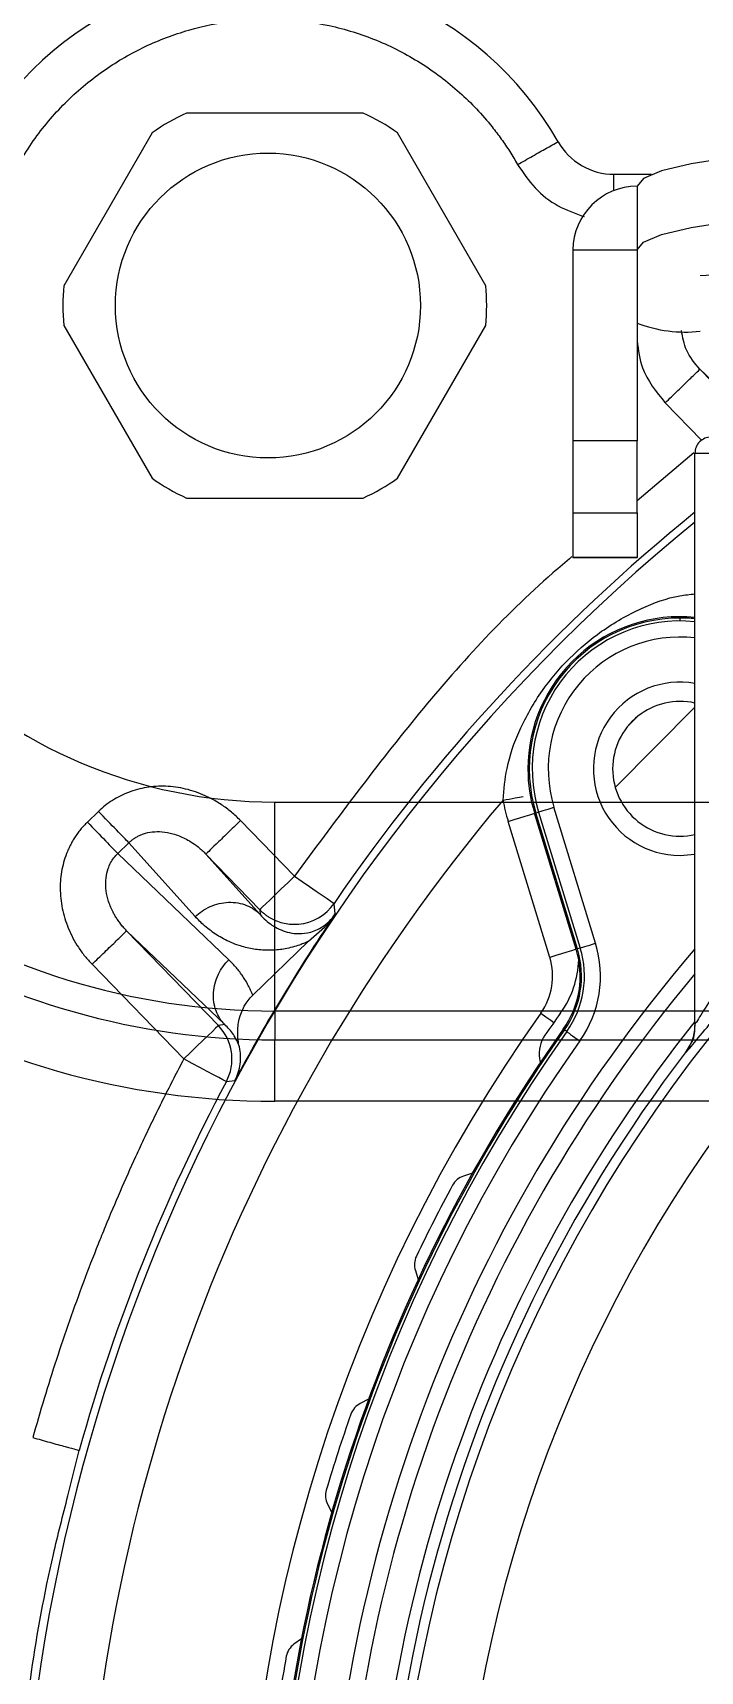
# Model space of a CAD drawing. Header units: millimetres. Extents: x 4754612 to 5801174, y 2368242 to 2777223.
# Drawn here: x 5552061.7 to 5552082.5, y 2415345.3 to 2415396.4 of the extents above; entities that cross this region are included whole.
import ezdxf

# ---------------------------------------------------------------- set-up
doc = ezdxf.new("R2010")
doc.units = ezdxf.units.MM
doc.header["$LTSCALE"] = 1000
for name, color, linetype in [('253', 253, 'Continuous'), ('DOOR', 4, 'Continuous'), ('HAT', 252, 'Continuous')]:
    doc.layers.add(name, color=color, linetype=linetype)

# ---------------------------------------------------------------- blocks, each defined once
blk = doc.blocks.new('방화셔터 기본')
at = {"layer": '253', "linetype": 'Continuous'}
for p, q in [((5542307.051, 8102135.899), (5542301.552, 8102135.899)), ((5542300.48, 8102135.28), (5542297.731, 8102130.518)), ((5542310.873, 8102130.518), (5542308.123, 8102135.28)), ((5542297.731, 8102129.28), (5542300.48, 8102124.518)), ((5542308.123, 8102124.518), (5542310.873, 8102129.28)), ((5542301.552, 8102123.899), (5542307.051, 8102123.899)), ((5542304.302, 8102107.915), (5542304.302, 8102114.426)), ((5542304.302, 8102114.426), (5542403.302, 8102114.426)), ((5542403.302, 8102107.915), (5542304.302, 8102107.915)), ((5542304.302, 8102107.915), (5542304.302, 8102107.016)), ((5542304.302, 8102107.016), (5542403.302, 8102107.016)), ((5542304.302, 8102105.101), (5542304.302, 8102107.016)), ((5542403.302, 8102105.101), (5542304.302, 8102105.101))]:
    blk.add_line(p, q, dxfattribs=at)
at = {"layer": '253', "linetype": 'Continuous', "lineweight": 25}
for p, q in [((5542314.867, 8102133.989), (5542316.037, 8102133.989)), ((5542315.589, 8102133.615), (5542315.589, 8102131.631)), ((5542313.589, 8102131.631), (5542315.589, 8102131.631)), ((5542313.589, 8102131.631), (5542313.589, 8102125.679)), ((5542315.589, 8102131.631), (5542315.589, 8102125.679)), ((5542317.543, 8102127.913), (5542318.892, 8102126.639)), ((5542318.769, 8102126.648), (5542317.543, 8102127.913)), ((5542316.466, 8102126.87), (5542317.595, 8102125.704)), ((5542315.589, 8102125.679), (5542313.589, 8102125.679)), ((5542313.589, 8102125.679), (5542313.589, 8102123.442)), ((5542315.589, 8102123.442), (5542315.589, 8102125.679)), ((5542317.35, 8102125.313), (5542315.589, 8102123.809)), ((5542317.389, 8102107.518), (5542317.389, 8102125.299)), ((5542317.389, 8102125.299), (5542320.541, 8102125.299)), ((5542313.589, 8102123.442), (5542315.589, 8102123.442)), ((5542313.589, 8102123.442), (5542313.589, 8102122.051)), ((5542315.589, 8102123.442), (5542315.589, 8102122.051)), ((5542315.589, 8102122.051), (5542313.589, 8102122.051)), ((5542313.589, 8102122.051), (5542313.589, 8102122.034)), ((5542315.589, 8102122.034), (5542313.589, 8102122.034)), ((5542315.589, 8102122.034), (5542315.589, 8102122.051)), ((5542316.926, 8102120.074), (5542316.926, 8102120.16)), ((5542314.922, 8102114.897), (5542317.389, 8102117.386)), ((5542315.303, 8102116.795), (5542315.594, 8102117.086)), ((5542298.81, 8102114.135), (5542298.465, 8102113.801)), ((5542314.294, 8102110.024), (5542312.998, 8102114.262)), ((5542304.913, 8102112.116), (5542303.234, 8102113.849)), ((5542312.866, 8102109.587), (5542311.571, 8102113.825)), ((5542312.393, 8102114.077), (5542312.433, 8102114.089)), ((5542313.689, 8102109.839), (5542312.393, 8102114.077)), ((5542312.433, 8102114.089), (5542312.52, 8102114.116)), ((5542313.729, 8102109.851), (5542312.433, 8102114.089)), ((5542312.52, 8102114.116), (5542313.816, 8102109.878)), ((5542299.412, 8102112.824), (5542299.757, 8102113.158)), ((5542299.757, 8102113.158), (5542301.825, 8102110.856)), ((5542302.872, 8102109.511), (5542299.412, 8102112.824)), ((5542303.849, 8102110.922), (5542302.157, 8102112.806)), ((5542302.157, 8102112.806), (5542303.836, 8102111.072)), ((5542316.926, 8102112.763), (5542317.389, 8102112.803)), ((5542303.836, 8102111.072), (5542303.849, 8102110.922)), ((5542306.183, 8102110.942), (5542306.151, 8102111.269)), ((5542299.688, 8102110.414), (5542302.741, 8102107.491)), ((5542302.546, 8102107.463), (5542299.688, 8102110.414)), ((5542303.615, 8102108.407), (5542305.353, 8102110.09)), ((5542313.729, 8102109.851), (5542313.689, 8102109.839)), ((5542313.816, 8102109.878), (5542313.729, 8102109.851)), ((5542298.611, 8102109.371), (5542301.469, 8102106.42)), ((5542302.741, 8102107.491), (5542302.546, 8102107.463)), ((5542313.288, 8102107.349), (5542313.322, 8102107.325)), ((5542313.396, 8102107.273), (5542313.322, 8102107.325)), ((5542312.55, 8102106.436), (5542312.57, 8102106.309)), ((5542302.794, 8102105.717), (5542303.06, 8102105.752)), ((5542310.456, 8102102.858), (5542310.181, 8102102.769)), ((5542308.683, 8102099.828), (5542308.772, 8102099.553)), ((5542307.223, 8102095.814), (5542306.966, 8102095.683)), ((5542297.858, 8102092.804), (5542298.21, 8102094.219)), ((5542305.946, 8102092.544), (5542306.077, 8102092.287)), ((5542305.132, 8102088.352), (5542304.899, 8102088.182))]:
    blk.add_line(p, q, dxfattribs=at)
at = {"layer": '253', "linetype": 'Continuous', "lineweight": 25, "flags": 128}
for points in [[(5542325.589, 8102134.879), (5542323.638, 8102134.855), (5542321.763, 8102134.783), (5542320.034, 8102134.666), (5542318.518, 8102134.509), (5542317.275, 8102134.317), (5542316.351, 8102134.099), (5542315.782, 8102133.861), (5542315.589, 8102133.615)], [(5542315.589, 8102131.631), (5542315.782, 8102131.877), (5542316.351, 8102132.115), (5542317.275, 8102132.333), (5542318.518, 8102132.525), (5542320.034, 8102132.682), (5542321.763, 8102132.799), (5542323.638, 8102132.871), (5542325.589, 8102132.895)], [(5542312.52, 8102114.116), (5542312.531, 8102114.119), (5542312.559, 8102114.127), (5542312.603, 8102114.141), (5542312.663, 8102114.159), (5542312.735, 8102114.181), (5542312.817, 8102114.206), (5542312.906, 8102114.234), (5542312.998, 8102114.262)], [(5542311.571, 8102113.825), (5542311.757, 8102113.882), (5542311.937, 8102113.937), (5542312.102, 8102113.988), (5542312.247, 8102114.032), (5542312.366, 8102114.068), (5542312.393, 8102114.077)], [(5542304.913, 8102112.116), (5542304.705, 8102111.914), (5542304.505, 8102111.721), (5542304.32, 8102111.542), (5542304.158, 8102111.384), (5542304.024, 8102111.254), (5542303.923, 8102111.157), (5542303.86, 8102111.095), (5542303.836, 8102111.072)], [(5542304.913, 8102112.116), (5542305.152, 8102111.952), (5542305.382, 8102111.795), (5542305.594, 8102111.65), (5542305.781, 8102111.522), (5542305.935, 8102111.417), (5542306.05, 8102111.337), (5542306.123, 8102111.288), (5542306.151, 8102111.269)], [(5542313.689, 8102109.839), (5542313.661, 8102109.831), (5542313.542, 8102109.794), (5542313.398, 8102109.75), (5542313.232, 8102109.699), (5542313.053, 8102109.644), (5542312.866, 8102109.587)], [(5542313.816, 8102109.878), (5542313.826, 8102109.881), (5542313.854, 8102109.89), (5542313.899, 8102109.903), (5542313.958, 8102109.921), (5542314.031, 8102109.943), (5542314.113, 8102109.969), (5542314.202, 8102109.996), (5542314.294, 8102110.024)], [(5542312.586, 8102107.847), (5542312.745, 8102107.734), (5542312.898, 8102107.625), (5542312.994, 8102107.558)], [(5542302.546, 8102107.463), (5542302.523, 8102107.44), (5542302.459, 8102107.378), (5542302.358, 8102107.281), (5542302.224, 8102107.151), (5542302.062, 8102106.994), (5542301.877, 8102106.815), (5542301.677, 8102106.621), (5542301.469, 8102106.42)], [(5542313.396, 8102107.273), (5542313.405, 8102107.266), (5542313.429, 8102107.249), (5542313.467, 8102107.222), (5542313.517, 8102107.186), (5542313.579, 8102107.143), (5542313.649, 8102107.093), (5542313.725, 8102107.039), (5542313.804, 8102106.984)], [(5542302.794, 8102105.717), (5542302.765, 8102105.733), (5542302.687, 8102105.774), (5542302.563, 8102105.84), (5542302.398, 8102105.927), (5542302.198, 8102106.033), (5542301.971, 8102106.154), (5542301.725, 8102106.284), (5542301.469, 8102106.42)]]:
    blk.add_lwpolyline(points, dxfattribs=at)
at = {"layer": '253', "linetype": 'Continuous', "lineweight": 25}
blk.add_circle((5542304.089, 8102129.899), 4.75, dxfattribs=at)
at = {"layer": '253', "linetype": 'Continuous'}
for radius, start, end in [(21.984, 90, 157.8066), (15.473, 90, 270), (6.6, 114.62, 125.38), (6.6, 54.62, 65.38), (6.6, 174.62, 185.38), (6.6, 354.62, 5.38), (6.6, 234.62, 245.38), (6.6, 294.62, 305.38), (21.984, 202.1934, 270), (22.883, 207.1873, 270), (24.798, 207.1873, 270)]:
    blk.add_arc((5542304.302, 8102129.899), radius, start, end, dxfattribs=at)
at = {"layer": '253', "linetype": 'Continuous', "lineweight": 25}
for centre, radius, start, end in [((5542304.089, 8102129.899), 10.379, 29.4651, 182.62), ((5542315.581, 8102131.622), 1.992, 89.77, 179.768), ((5542317.555, 8102133.353), 2.513, 269.9767, 303.5672), ((5542317.077, 8102133.151), 4.078, 248.6089, 276.7179), ((5542317.889, 8102125.299), 0.5, 90, 180), ((5542353.589, 8102078.799), 57.487, 129.02882, 145.6102), ((5542353.589, 8102078.799), 57.25, 129.2211, 180), ((5542353.589, 8102078.799), 45.588, 112.0948, 187.5625), ((5542316.926, 8102115.463), 4.74, 84.3881, 180), ((5542316.926, 8102115.463), 4.698, 90, 197), ((5542316.926, 8102115.463), 4.607, 84.2259, 197), ((5542316.926, 8102115.463), 4.698, 84.3379, 90), ((5542316.926, 8102115.463), 4.107, 83.5201, 197), ((5542353.589, 8102078.799), 43.588, 113.0077, 187.2769), ((5542316.926, 8102115.463), 2.7, 80.1156, 270), ((5542316.926, 8102115.463), 2.1, 77.2494, 180), ((5542316.926, 8102115.463), 4.74, 180, 197), ((5542316.926, 8102115.463), 2.1, 180, 282.7506), ((5542353.589, 8102078.799), 55.25, 139.7646, 180.3565), ((5542316.926, 8102115.463), 5.6, 190.0362, 197), ((5542304.913, 8102112.117), 1.5, 274.847, 325.5851), ((5542353.589, 8102078.799), 57.268, 146.1697, 151.9244), ((5542353.589, 8102078.799), 47.693, 139.3779, 180), ((5542310.954, 8102109.003), 2, 324.6868, 17.0005), ((5542310.954, 8102109.003), 2.86, 324.6859, 17), ((5542310.954, 8102109.003), 2.902, 324.6859, 17), ((5542310.954, 8102109.003), 2.993, 324.6859, 17), ((5542310.954, 8102109.003), 3.493, 324.6859, 17), ((5542353.589, 8102078.799), 47.193, 140.0907, 180), ((5542310.769, 8102109.605), 3, 324.2675, 358.2476), ((5542353.589, 8102078.799), 50.25, 144.6858, 215.3142), ((5542353.589, 8102078.799), 46.255, 141.5017, 180), ((5542353.589, 8102078.799), 49.75, 144.2675, 145.2419), ((5542301.469, 8102106.419), 1.5, 8.0837, 44.0748), ((5542353.589, 8102078.799), 49.39, 144.6859, 180), ((5542353.589, 8102078.799), 49.348, 144.6859, 180), ((5542353.589, 8102078.799), 49.257, 144.6859, 215.3141), ((5542353.589, 8102078.799), 48.757, 144.6859, 215.3141), ((5542313.538, 8102106.592), 1, 145.2419, 189), ((5542353.589, 8102078.799), 45.894, 142.6987, 187.6591), ((5542353.589, 8102078.799), 57.487, 152.07922, 164.44033), ((5542353.589, 8102078.799), 58.986, 155.37802, 157.69236), ((5542353.589, 8102078.799), 49.75, 151.5705, 154.4295), ((5542310.367, 8102102.198), 0.6, 108, 151.5705), ((5542309.253, 8102100.013), 0.6, 154.4295, 198), ((5542353.589, 8102078.799), 49.75, 160.5705, 163.4295), ((5542307.238, 8102095.149), 0.6, 117, 160.5705), ((5542306.481, 8102092.816), 0.6, 163.4295, 207), ((5542305.251, 8102087.697), 0.6, 126, 169.5705), ((5542353.589, 8102078.799), 49.75, 169.5705, 172.4295)]:
    blk.add_arc(centre, radius, start, end, dxfattribs=at)
for points, knots in [([(5542295.169, 8102129.491), (5542295.166, 8102129.588), (5542295.158, 8102129.782), (5542295.16, 8102130.073), (5542295.17, 8102130.362), (5542295.189, 8102130.65), (5542295.218, 8102130.938), (5542295.256, 8102131.224), (5542295.304, 8102131.509), (5542295.361, 8102131.793), (5542295.427, 8102132.076), (5542295.544, 8102132.508), (5542295.735, 8102133.083), (5542296.038, 8102133.786), (5542296.402, 8102134.465), (5542296.967, 8102135.328), (5542297.804, 8102136.304), (5542298.97, 8102137.266), (5542300.25, 8102138.006), (5542301.611, 8102138.518), (5542303.036, 8102138.807), (5542304.513, 8102138.86), (5542306.012, 8102138.664), (5542307.487, 8102138.206), (5542308.634, 8102137.616), (5542309.476, 8102137.034), (5542310.059, 8102136.554), (5542310.594, 8102136.032), (5542311.021, 8102135.54), (5542311.359, 8102135.091), (5542311.625, 8102134.7), (5542311.784, 8102134.428), (5542311.864, 8102134.292)], [0, 0, 0, 0, 0.012225, 0.0244, 0.036536, 0.048647, 0.060745, 0.072844, 0.084956, 0.097094, 0.109272, 0.121501, 0.153412, 0.185345, 0.217734, 0.250145, 0.314884, 0.378669, 0.439345, 0.500042, 0.560718, 0.621416, 0.685201, 0.74994, 0.814679, 0.84659, 0.878523, 0.909519, 0.940536, 0.960362, 0.980164, 1, 1, 1, 1]), ([(5542311.864, 8102134.292), (5542312.014, 8102134.376), (5542312.176, 8102134.468), (5542312.489, 8102134.645), (5542312.64, 8102134.73), (5542312.887, 8102134.869), (5542312.983, 8102134.924), (5542313.103, 8102134.992), (5542313.128, 8102135.006), (5542313.126, 8102135.005)], [0, 0, 0, 0, 0.25, 0.25, 0.5, 0.5, 0.75, 0.75, 1, 1, 1, 1]), ([(5542313.126, 8102135.005), (5542313.3, 8102134.698), (5542313.555, 8102134.439), (5542314.163, 8102134.084), (5542314.515, 8102133.989), (5542314.867, 8102133.989)], [0, 0, 0, 0, 0.5, 0.5, 1, 1, 1, 1]), ([(5542311.864, 8102134.292), (5542312.034, 8102134.039), (5542312.374, 8102133.535), (5542313.099, 8102132.971), (5542313.66, 8102132.771), (5542313.934, 8102132.672)], [0, 0, 0, 0, 0.337905, 0.675982, 1, 1, 1, 1]), ([(5542314.867, 8102133.469), (5542314.867, 8102133.504), (5542314.867, 8102133.7), (5542314.867, 8102133.924), (5542314.867, 8102133.967), (5542314.867, 8102133.989)], [0, 0, 0, 0, 0.097441, 0.54872, 1, 1, 1, 1]), ([(5542317.543, 8102127.913), (5542317.383, 8102128.103), (5542317.088, 8102128.453), (5542317.007, 8102128.909), (5542316.97, 8102129.117)], [0, 0, 0, 0, 0.542695, 1, 1, 1, 1]), ([(5542315.589, 8102128.797), (5542315.625, 8102128.509), (5542315.713, 8102127.783), (5542316.183, 8102127.213), (5542316.466, 8102126.87)], [0, 0, 0, 0, 0.398195, 1, 1, 1, 1]), ([(5542316.466, 8102126.87), (5542316.592, 8102126.991), (5542316.727, 8102127.123), (5542316.99, 8102127.377), (5542317.116, 8102127.5), (5542317.326, 8102127.703), (5542317.408, 8102127.783), (5542317.516, 8102127.887), (5542317.541, 8102127.911), (5542317.543, 8102127.913)], [0, 0, 0, 0, 0.25, 0.25, 0.5, 0.5, 0.75, 0.75, 1, 1, 1, 1]), ([(5542313.558, 8102122.074), (5542313.36, 8102121.906), (5542311.579, 8102120.4), (5542308.605, 8102117.114), (5542306.144, 8102113.782), (5542304.913, 8102112.116)], [0, 0, 0, 0, 0.0589855, 0.5296526, 1, 1, 1, 1]), ([(5542311.412, 8102114.487), (5542311.441, 8102114.818), (5542311.508, 8102115.573), (5542311.92, 8102116.733), (5542312.577, 8102117.887), (5542313.459, 8102118.929), (5542314.501, 8102119.813), (5542315.656, 8102120.463), (5542316.651, 8102120.837), (5542317.231, 8102120.896), (5542317.389, 8102120.912)], [0, 0, 0, 0, 0.104181, 0.2376, 0.389854, 0.527116, 0.664293, 0.816681, 0.950074, 1, 1, 1, 1]), ([(5542303.234, 8102113.849), (5542303.188, 8102113.895), (5542303.096, 8102113.987), (5542302.95, 8102114.115), (5542302.799, 8102114.235), (5542302.641, 8102114.346), (5542302.478, 8102114.448), (5542302.309, 8102114.541), (5542302, 8102114.69), (5542301.534, 8102114.852), (5542300.913, 8102114.936), (5542300.308, 8102114.9), (5542299.836, 8102114.773), (5542299.486, 8102114.62), (5542299.243, 8102114.482), (5542299.015, 8102114.323), (5542298.879, 8102114.198), (5542298.81, 8102114.135)], [0, 0, 0, 0, 0.039769, 0.079188, 0.11837, 0.157431, 0.196487, 0.235656, 0.275052, 0.406038, 0.534512, 0.654844, 0.773393, 0.830753, 0.887248, 0.943464, 1, 1, 1, 1]), ([(5542299.757, 8102113.158), (5542299.674, 8102113.244), (5542299.538, 8102113.384), (5542299.205, 8102113.728), (5542299.008, 8102113.931), (5542298.81, 8102114.135)], [0, 0, 0, 0, 0.5, 0.5, 1, 1, 1, 1]), ([(5542311.412, 8102114.487), (5542311.543, 8102114.51), (5542311.778, 8102114.551), (5542311.961, 8102114.584), (5542312.042, 8102114.598)], [0, 0, 0, 0, 0.557223, 1, 1, 1, 1]), ([(5542298.465, 8102113.801), (5542298.428, 8102113.764), (5542298.353, 8102113.689), (5542298.25, 8102113.569), (5542298.153, 8102113.444), (5542298.064, 8102113.313), (5542297.983, 8102113.176), (5542297.909, 8102113.034), (5542297.784, 8102112.76), (5542297.653, 8102112.33), (5542297.599, 8102111.727), (5542297.662, 8102111.104), (5542297.823, 8102110.587), (5542298.009, 8102110.188), (5542298.182, 8102109.897), (5542298.38, 8102109.621), (5542298.533, 8102109.455), (5542298.611, 8102109.371)], [0, 0, 0, 0, 0.032327, 0.064475, 0.096555, 0.128679, 0.160955, 0.193495, 0.226404, 0.344809, 0.465287, 0.59353, 0.724578, 0.793418, 0.86185, 0.930503, 1, 1, 1, 1]), ([(5542298.465, 8102113.801), (5542298.663, 8102113.597), (5542298.86, 8102113.393), (5542299.193, 8102113.049), (5542299.329, 8102112.91), (5542299.412, 8102112.824)], [0, 0, 0, 0, 0.5, 0.5, 1, 1, 1, 1]), ([(5542303.234, 8102113.849), (5542303.094, 8102113.714), (5542302.955, 8102113.579), (5542302.697, 8102113.329), (5542302.578, 8102113.214), (5542302.379, 8102113.021), (5542302.299, 8102112.944), (5542302.189, 8102112.837), (5542302.159, 8102112.808), (5542302.157, 8102112.806)], [0, 0, 0, 0, 0.25, 0.25, 0.5, 0.5, 0.75, 0.75, 1, 1, 1, 1]), ([(5542299.757, 8102113.158), (5542299.783, 8102113.182), (5542299.834, 8102113.23), (5542299.92, 8102113.293), (5542300.011, 8102113.349), (5542300.109, 8102113.397), (5542300.265, 8102113.457), (5542300.494, 8102113.507), (5542300.807, 8102113.51), (5542301.152, 8102113.445), (5542301.451, 8102113.326), (5542301.709, 8102113.18), (5542301.934, 8102113.021), (5542302.078, 8102112.882), (5542302.157, 8102112.806)], [0, 0, 0, 0, 0.0380335, 0.0763248, 0.1150367, 0.1543265, 0.1943451, 0.2976229, 0.4103143, 0.5391194, 0.6877846, 0.7719011, 0.8759649, 1, 1, 1, 1]), ([(5542299.688, 8102110.414), (5542299.65, 8102110.454), (5542299.579, 8102110.53), (5542299.484, 8102110.647), (5542299.404, 8102110.759), (5542299.336, 8102110.865), (5542299.28, 8102110.964), (5542299.191, 8102111.14), (5542299.094, 8102111.395), (5542299.03, 8102111.737), (5542299.034, 8102112.057), (5542299.093, 8102112.324), (5542299.184, 8102112.53), (5542299.284, 8102112.69), (5542299.37, 8102112.779), (5542299.412, 8102112.824)], [0, 0, 0, 0, 0.061894, 0.119035, 0.171424, 0.219064, 0.261959, 0.300114, 0.443813, 0.568459, 0.68797, 0.79667, 0.866154, 0.933655, 1, 1, 1, 1]), ([(5542320.541, 8102112.183), (5542320.242, 8102111.777), (5542319.435, 8102110.684), (5542318.529, 8102109.313), (5542317.838, 8102108.214), (5542317.504, 8102107.674), (5542317.4, 8102107.519), (5542317.388, 8102107.513), (5542317.39, 8102107.52), (5542317.39, 8102107.523)], [0, 0, 0, 0, 0.202033, 0.543866, 0.694382, 0.854049, 0.957013, 0.983497, 1, 1, 1, 1]), ([(5542301.825, 8102110.856), (5542301.952, 8102110.978), (5542302.109, 8102111.088), (5542302.467, 8102111.248), (5542302.666, 8102111.296), (5542303.061, 8102111.309), (5542303.255, 8102111.274), (5542303.593, 8102111.137), (5542303.736, 8102111.036), (5542303.849, 8102110.922)], [0, 0, 0, 0, 0.25, 0.25, 0.5, 0.5, 0.75, 0.75, 1, 1, 1, 1]), ([(5542303.836, 8102111.072), (5542303.865, 8102111.043), (5542303.922, 8102110.988), (5542304.011, 8102110.916), (5542304.097, 8102110.856), (5542304.179, 8102110.807), (5542304.254, 8102110.768), (5542304.323, 8102110.737), (5542304.435, 8102110.692), (5542304.598, 8102110.645), (5542304.818, 8102110.613), (5542304.966, 8102110.619), (5542305.04, 8102110.622)], [0, 0, 0, 0, 0.093428, 0.179533, 0.258314, 0.32977, 0.3939, 0.450704, 0.50018, 0.666797, 0.833404, 1, 1, 1, 1]), ([(5542305.353, 8102110.09), (5542305.324, 8102110.077), (5542305.245, 8102110.039), (5542305.097, 8102109.979), (5542304.898, 8102109.913), (5542304.684, 8102109.861), (5542304.383, 8102109.812), (5542304.012, 8102109.798), (5542303.584, 8102109.845), (5542303.137, 8102109.962), (5542302.709, 8102110.148), (5542302.362, 8102110.368), (5542302.122, 8102110.561), (5542301.959, 8102110.711), (5542301.868, 8102110.809), (5542301.825, 8102110.856)], [0, 0, 0, 0, 0.015122, 0.042196, 0.080896, 0.127737, 0.170622, 0.27192, 0.383183, 0.499219, 0.652964, 0.793236, 0.874659, 0.940091, 1, 1, 1, 1]), ([(5542303.849, 8102110.922), (5542303.954, 8102110.796), (5542304.076, 8102110.685), (5542304.353, 8102110.499), (5542304.509, 8102110.423), (5542304.778, 8102110.351), (5542304.874, 8102110.335), (5542305.083, 8102110.323), (5542305.196, 8102110.327), (5542305.386, 8102110.365), (5542305.453, 8102110.383), (5542305.596, 8102110.437), (5542305.672, 8102110.472), (5542305.831, 8102110.569), (5542305.915, 8102110.633), (5542306.066, 8102110.781), (5542306.131, 8102110.863), (5542306.183, 8102110.942)], [0, 0, 0, 0, 0.25, 0.25, 0.5, 0.5, 0.625, 0.625, 0.75, 0.75, 0.8125, 0.8125, 0.875, 0.875, 0.9375, 0.9375, 1, 1, 1, 1]), ([(5542306.183, 8102110.942), (5542306.172, 8102110.925), (5542306.151, 8102110.892), (5542306.114, 8102110.833), (5542306.071, 8102110.765), (5542306.036, 8102110.711), (5542306.017, 8102110.682)], [0, 0, 0, 0, 0.24566, 0.47963, 0.729454, 1, 1, 1, 1]), ([(5542317.083, 8102106.611), (5542317.083, 8102106.61), (5542317.08, 8102106.592), (5542317.197, 8102106.718), (5542317.645, 8102107.262), (5542318.528, 8102108.314), (5542319.643, 8102109.58), (5542320.611, 8102110.573), (5542320.918, 8102110.887)], [0, 0, 0, 0, 0.012598, 0.163768, 0.341265, 0.499377, 0.841641, 1, 1, 1, 1]), ([(5542298.611, 8102109.371), (5542298.736, 8102109.493), (5542298.872, 8102109.624), (5542299.135, 8102109.878), (5542299.261, 8102110.001), (5542299.47, 8102110.204), (5542299.553, 8102110.284), (5542299.66, 8102110.388), (5542299.686, 8102110.412), (5542299.688, 8102110.414)], [0, 0, 0, 0, 0.25, 0.25, 0.5, 0.5, 0.75, 0.75, 1, 1, 1, 1]), ([(5542302.741, 8102107.491), (5542302.631, 8102107.606), (5542302.535, 8102107.753), (5542302.409, 8102108.095), (5542302.38, 8102108.29), (5542302.405, 8102108.684), (5542302.46, 8102108.882), (5542302.63, 8102109.234), (5542302.746, 8102109.388), (5542302.871, 8102109.511)], [0, 0, 0, 0, 0.25, 0.25, 0.5, 0.5, 0.75, 0.75, 1, 1, 1, 1]), ([(5542303.615, 8102108.407), (5542303.593, 8102108.459), (5542303.551, 8102108.563), (5542303.477, 8102108.713), (5542303.396, 8102108.858), (5542303.307, 8102108.998), (5542303.21, 8102109.134), (5542303.105, 8102109.265), (5542302.993, 8102109.392), (5542302.912, 8102109.471), (5542302.872, 8102109.511)], [0, 0, 0, 0, 0.120592, 0.242296, 0.365189, 0.489345, 0.614836, 0.741731, 0.870097, 1, 1, 1, 1]), ([(5542303.198, 8102106.797), (5542303.165, 8102106.939), (5542303.148, 8102107.082), (5542303.146, 8102107.371), (5542303.163, 8102107.518), (5542303.264, 8102107.938), (5542303.404, 8102108.203), (5542303.615, 8102108.407)], [0, 0, 0, 0, 0.25, 0.25, 0.5, 0.5, 1, 1, 1, 1]), ([(5542303.198, 8102106.797), (5542303.152, 8102106.939), (5542303.088, 8102107.067), (5542302.934, 8102107.297), (5542302.843, 8102107.399), (5542302.741, 8102107.491)], [0, 0, 0, 0, 0.5, 0.5, 1, 1, 1, 1]), ([(5542317.39, 8102107.523), (5542317.377, 8102107.359), (5542317.349, 8102107.029), (5542317.172, 8102106.751), (5542317.083, 8102106.611)], [0, 0, 0, 0, 0.499299, 1, 1, 1, 1]), ([(5542317.275, 8102106.909), (5542317.288, 8102106.932), (5542317.38, 8102107.097), (5542317.386, 8102107.291), (5542317.39, 8102107.459)], [0, 0, 0, 0, 0.138461, 1, 1, 1, 1]), ([(5542317.275, 8102106.909), (5542317.288, 8102106.932), (5542317.38, 8102107.097), (5542317.386, 8102107.291), (5542317.39, 8102107.459)], [0, 0, 0, 0, 0.138461, 1, 1, 1, 1]), ([(5542302.794, 8102105.717), (5542302.863, 8102105.847), (5542302.916, 8102105.994), (5542302.973, 8102106.305), (5542302.977, 8102106.47), (5542302.954, 8102106.63)], [0, 0, 0, 0, 0.5, 0.5, 1, 1, 1, 1]), ([(5542303.06, 8102105.752), (5542303.146, 8102105.911), (5542303.2, 8102106.083), (5542303.247, 8102106.441), (5542303.239, 8102106.62), (5542303.198, 8102106.797)], [0, 0, 0, 0, 0.5, 0.5, 1, 1, 1, 1]), ([(5542301.469, 8102106.42), (5542301.364, 8102106.219), (5542301.153, 8102105.818), (5542300.846, 8102105.212), (5542300.545, 8102104.603), (5542300.251, 8102103.991), (5542300.061, 8102103.58), (5542299.966, 8102103.375)], [0, 0, 0, 0, 0.200135, 0.400176, 0.60015, 0.800082, 1, 1, 1, 1]), ([(5542299.018, 8102101.189), (5542298.944, 8102101.009), (5542298.711, 8102100.435), (5542298.336, 8102099.462), (5542297.903, 8102098.265), (5542297.496, 8102097.06), (5542297.114, 8102095.846), (5542296.881, 8102095.03), (5542296.765, 8102094.622)], [0, 0, 0, 0, 0.0840872, 0.2673425, 0.450476, 0.6335732, 0.8167194, 1, 1, 1, 1]), ([(5542296.765, 8102094.622), (5542296.934, 8102094.575), (5542297.115, 8102094.524), (5542297.468, 8102094.426), (5542297.637, 8102094.379), (5542297.918, 8102094.301), (5542298.029, 8102094.27), (5542298.173, 8102094.23), (5542298.207, 8102094.22), (5542298.21, 8102094.219)], [0, 0, 0, 0, 0.25, 0.25, 0.5, 0.5, 0.75, 0.75, 1, 1, 1, 1]), ([(5542296.248, 8102083.217), (5542296.388, 8102084.584), (5542296.655, 8102087.173), (5542297.235, 8102090.379), (5542297.702, 8102092.197), (5542297.858, 8102092.804)], [0, 0, 0, 0, 0.427319, 0.809034, 1, 1, 1, 1])]:
    blk.add_open_spline(points, degree=3, knots=knots, dxfattribs=at)
blk.add_open_spline([(5542305.353, 8102110.09), (5542305.566, 8102110.297), (5542305.805, 8102110.475), (5542306.017, 8102110.682)], degree=3, dxfattribs=at)
blk = doc.blocks.new('A$C27682B79')
at = {"layer": 'HAT', "xscale": -1}
blk.add_blockref('방화셔터 기본', (5542000.341, -8097757.399), dxfattribs=at)

msp = doc.modelspace()

# ---------------------------------------------------------------- block references
at = {"layer": 'DOOR', "xscale": -1}
msp.add_blockref('A$C27682B79', (5551765.295, 2411015.382), dxfattribs=at)

doc.saveas('drawing.dxf')
